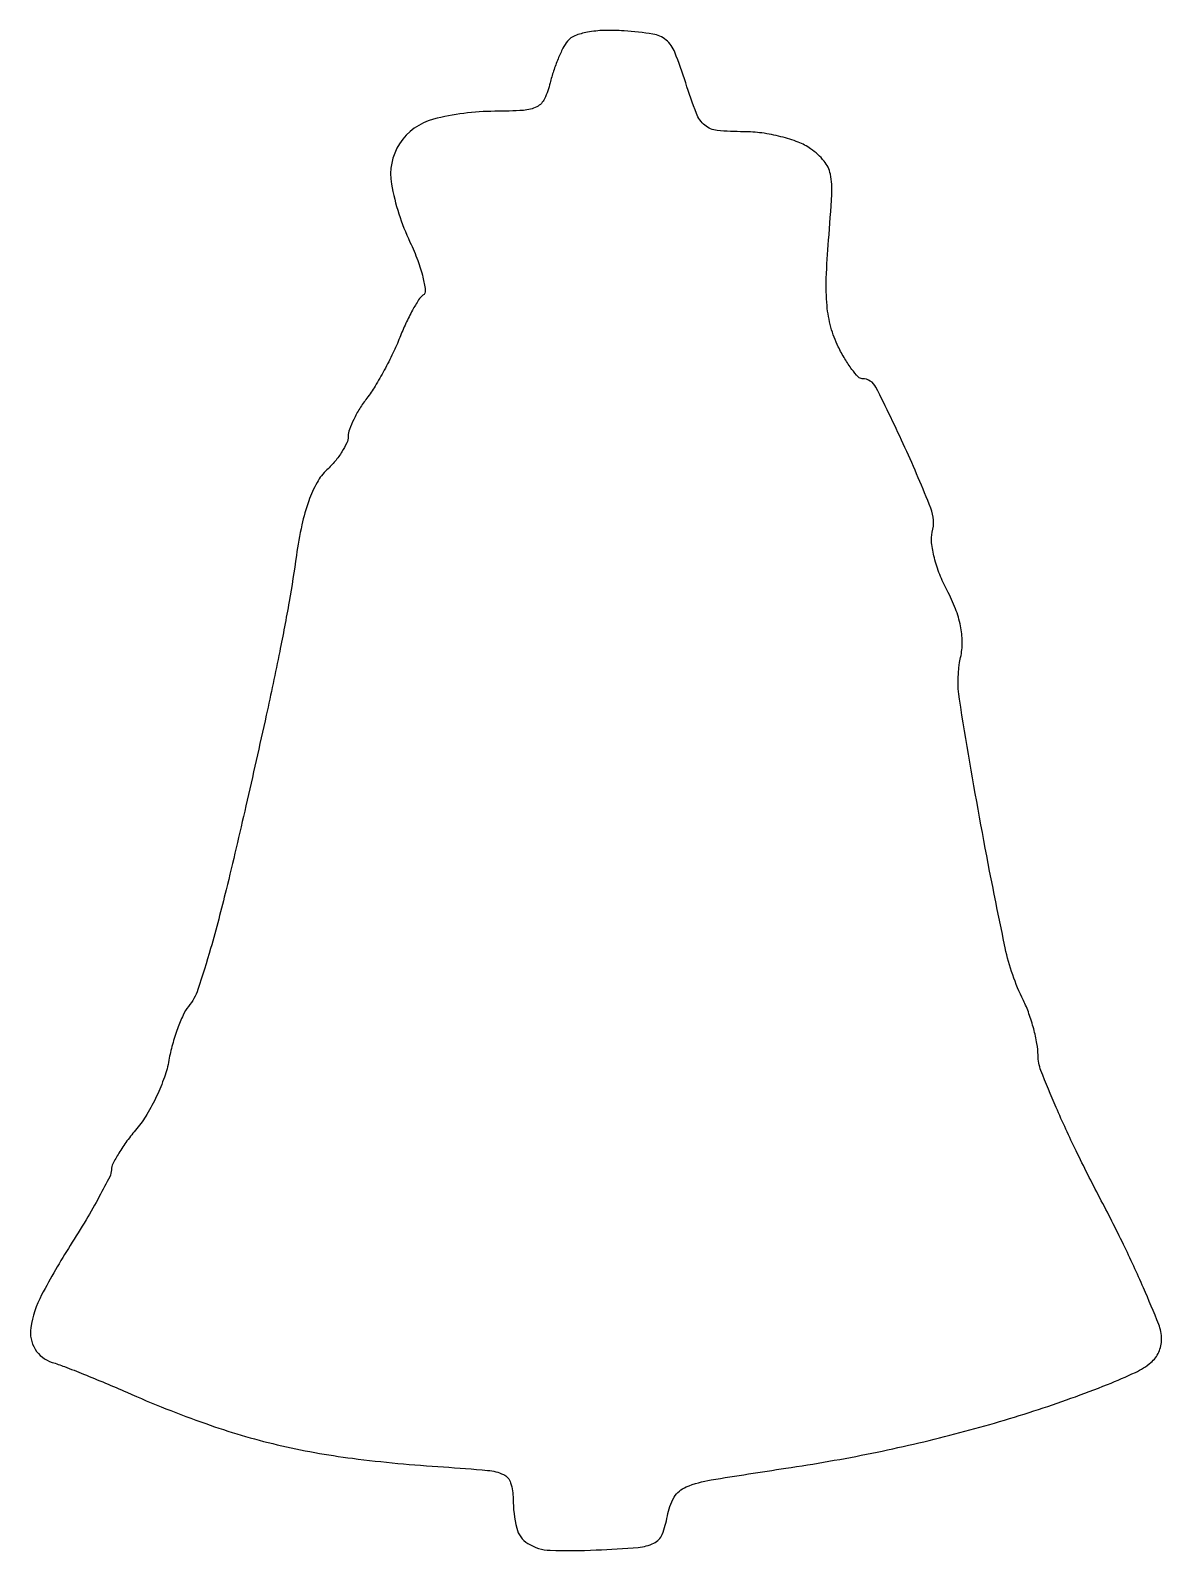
# Model space of a CAD drawing. Extents: x 0 to 110, y 0 to 148.
import ezdxf

# ---------------------------------------------------------------- set-up
doc = ezdxf.new("R2010")
doc.units = 0

msp = doc.modelspace()

# ---------------------------------------------------------------- linework, layer by layer
msp.add_lwpolyline([(52.3003, 146.798158, 0.049834), (51.86111, 146.11076, 0.018821), (51.383753, 145.073521, 0.018423), (50.945544, 143.898064, 0.021379), (50.618835, 142.75, -0.052003), (50.075086, 141.20501, -0.165069), (49.323188, 140.428823, -0.103741), (48.02955, 140.074471, -0.014376), (45.230948, 139.985258, 0.063222), (39.27819, 139.210688, 0.187231), (35.996831, 136.839022, 0.190358), (35.205577, 132.906593, 0.065532), (36.999667, 127.277322, -0.019612), (37.758726, 125.482916, -0.030196), (38.257678, 123.873331, -0.030343), (38.489453, 122.596382, -0.278905), (38.266759, 122.104463, 0.100626), (37.845116, 121.668331, 0.016338), (37.240908, 120.649436, 0.017449), (36.601948, 119.384334, 0.014569), (36.010677, 118, -0.018039), (35.351435, 116.485703, -0.012621), (34.50516, 114.827573, -0.012753), (33.612409, 113.277934, -0.025761), (32.817451, 112.115141, 0.024131), (32.121834, 111.104734, 0.024823), (31.533876, 110.041268, 0.025533), (31.119319, 109.072522, 0.088554), (31, 108.404096, -0.107276), (30.861016, 107.763763, -0.034502), (30.395397, 106.904204, -0.032601), (29.72945, 105.991989, -0.031259), (28.941778, 105.160385, 0.078807), (27.974559, 103.92306, 0.041072), (27.166822, 102.134034, 0.032755), (26.501271, 99.788744, 0.017588), (25.974795, 96.82585, -0.008235), (25.264519, 92.343429, -0.006358), (24.347835, 87.481012, -0.004591), (23.044835, 81.314407, -0.00162), (21.067658, 72.5, -0.003615), (19.146001, 64.334381, -0.010085), (17.641256, 58.644208, -0.011055), (16.402897, 54.652342, -0.091679), (15.487819, 53, 0.063687), (14.967366, 52.172449, 0.021253), (14.420186, 50.84771, 0.02076), (13.932759, 49.313871, 0.022236), (13.586871, 47.779437, -0.040748), (13.153578, 46.142066, -0.024926), (12.393503, 44.292925, -0.024905), (11.451297, 42.524898, -0.04004), (10.460209, 41.135081, 0.016502), (9.518258, 39.937555, 0.020225), (8.722686, 38.757177, 0.019117), (8.141442, 37.728669, 0.119605), (8, 37.145839, -0.118125), (7.837548, 36.467803, -0.006689), (6.827791, 34.54562, -0.009951), (5.538184, 32.277384, -0.007114), (4.0095, 29.790195, 0.020334), (1.228698, 24.985582, 0.082776), (0.174045, 21.790572, 0.178227), (0.591794, 19.720103, 0.180743), (2.25, 18.429624, -0.015438), (3.438644, 18.016394, -0.0041), (5.307813, 17.283548, -0.004155), (7.420703, 16.414635, -0.004268), (9.5, 15.518301, 0.018561), (17.165433, 12.470645, 0.02742), (24.106635, 10.42591, 0.026416), (31.420317, 9.10389, 0.015636), (40.25, 8.26487, -0.006468), (44.543686, 7.936172, -0.085193), (46.077616, 7.529234, -0.2144), (46.777278, 6.730054, -0.072867), (47.015313, 5.167941, 0.058441), (47.366738, 2.313281, 0.197393), (48.450531, 0.823749, 0.129988), (50.610609, 0.170961, 0.020518), (55.084861, 0.198157, 0.007697), (59.175649, 0.454167, 0.09212), (60.698074, 0.8618, 0.188199), (61.497077, 1.713625, 0.05291), (62.002344, 3.5, -0.089564), (62.662164, 5.315604, -0.166616), (63.833087, 6.328928, -0.055343), (66.245389, 7.003308, -0.003521), (73.508541, 8.138093, 0.012903), (81.861754, 9.604242, 0.01383), (89.935762, 11.470987, 0.014325), (97.606741, 13.706056, 0.016694), (104.75, 16.277591, 0.01542), (107.460945, 17.455117, 0.064421), (108.95664, 18.412276, 0.11156), (109.726364, 19.423412, 0.107526), (110, 20.681113, 0.095432), (109.722897, 22.119732, 0.007799), (108.2375, 25.670862, 0.010246), (106.298018, 29.874692, 0.007705), (104, 34.419328, -0.008068), (101.702071, 38.971986, -0.010619), (99.7625, 43.200415, -0.008284), (98.284085, 46.774084, -0.0942), (98, 48.26859, 0.044132), (97.899567, 49.40425, 0.021179), (97.581795, 50.833578, 0.020811), (97.121525, 52.307225, 0.027886), (96.576324, 53.596362, -0.061791), (94.816587, 58.693338, -0.00706), (92.456987, 70.646854, -0.005581), (90.36657, 82.853257, -0.093938), (90.484286, 86.928455, 0.056451), (90.638627, 88.41548, 0.047827), (90.473036, 89.987625, 0.042824), (89.98172, 91.657689, 0.030082), (89.16118, 93.438089, -0.030594), (88.452485, 94.979955, -0.030444), (87.935912, 96.599288, -0.031944), (87.662972, 98.065366, -0.094272), (87.732102, 99.083558, 0.160035), (87.587609, 101.426196, 0.012305), (85.076643, 107.306265, 0.009461), (82.262736, 113.174599, 0.283432), (80.923628, 114, -0.210148), (80.535088, 114.170847, -0.024889), (79.919096, 114.91342, -0.026331), (79.24607, 115.918438, -0.018674), (78.595253, 117.109515, -0.050769), (77.882383, 118.996041, -0.042359), (77.508853, 121.106564, -0.031471), (77.435262, 123.773839, -0.012249), (77.65602, 127.458948, 0.007171), (77.967667, 131.904518, 0.062433), (77.831268, 133.876521, 0.126937), (77.222546, 135.148719, 0.065337), (75.911502, 136.349433, 0.061956), (74.715323, 136.983254, 0.028607), (73.033493, 137.515146, 0.0278), (71.177939, 137.878785, 0.034498), (69.423171, 138, -0.024042), (66.838382, 138.124361, -0.152048), (65.638332, 138.628816, -0.126734), (64.826432, 139.768597, -0.014722), (63.780557, 142.75, 0.016206), (62.728904, 145.719634, 0.124944), (61.876956, 146.909557, 0.138096), (60.596658, 147.491123, 0.021342), (57.797292, 147.798158, 0.022921), (55.857706, 147.838377, 0.038732), (54.24119, 147.672061, 0.047723), (53.012937, 147.325082, 0.133782)], format="xyb", close=True)

doc.saveas('drawing.dxf')
